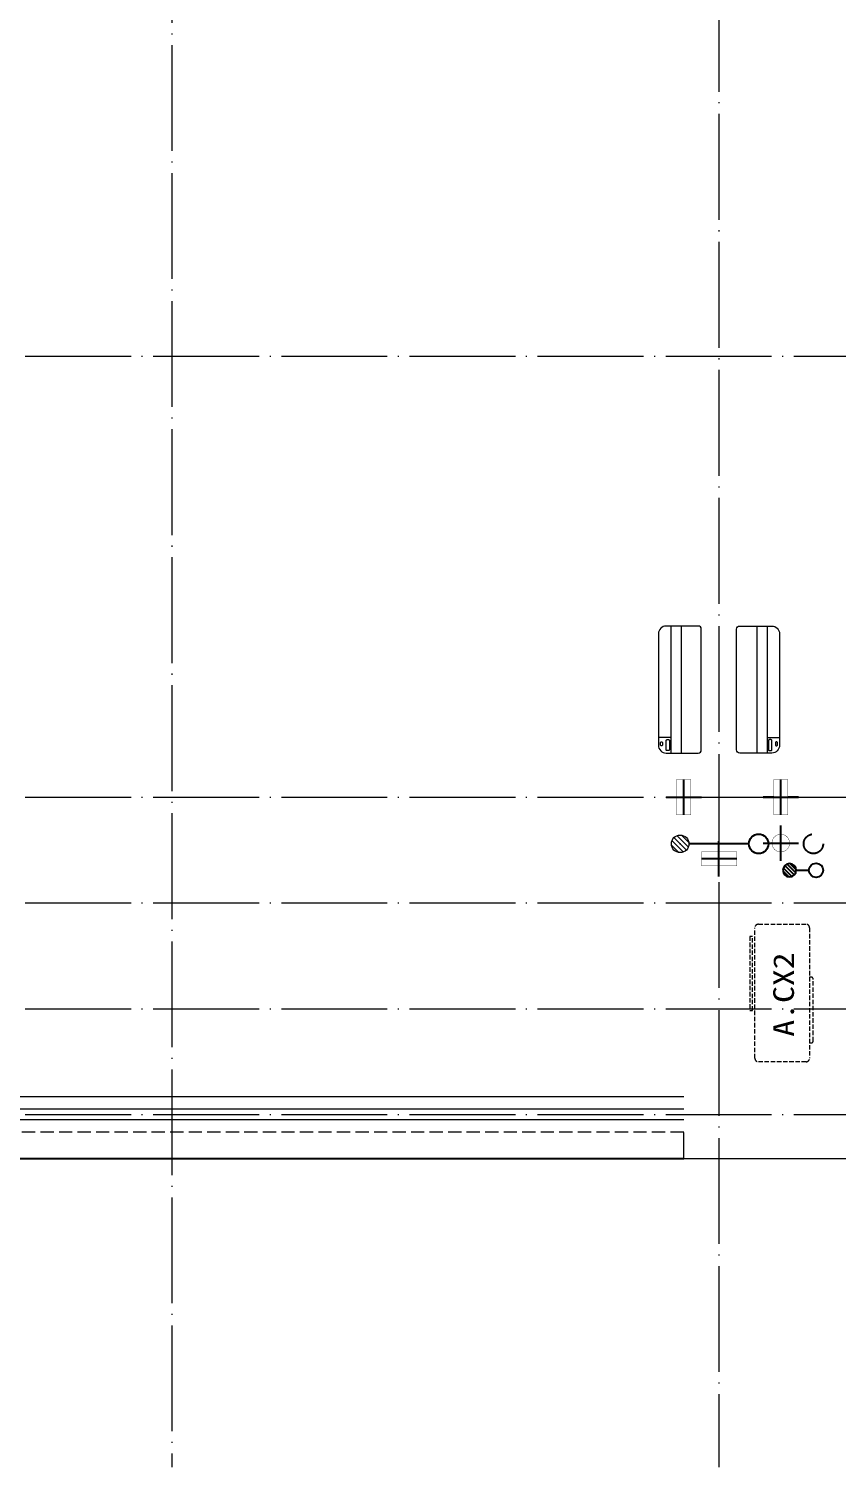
# Model space of a CAD drawing. Extents: x 27938 to 725830, y -209821 to 1628073.
# Drawn here: x 319505 to 324087, y 362324 to 370481 of the extents above; entities that cross this region are included whole.
import ezdxf

# ---------------------------------------------------------------- set-up
doc = ezdxf.new("R2010")
doc.units = 0
doc.header["$LTSCALE"] = 1000
doc.header["$MEASUREMENT"] = 0
doc.linetypes.add('DASH', pattern=[0.35, 0.25, -0.1])
doc.linetypes.add('DOTE', pattern=[2.42, 2, -0.2, 0.02, -0.2])
for name, color, linetype, lineweight in [('DOTE', 19, 'DOTE', 9), ('LVTRY', 1, 'Continuous', 13), ('平面-栏杆', 135, 'Continuous', 15), ('平面-看线', 45, 'Continuous', 15), ('平面-空调室内机', 176, 'Continuous', 9), ('平面-空调预留孔', 173, 'Continuous', 15), ('空调', 76, 'Continuous', 13)]:
    doc.layers.add(name, color=color, linetype=linetype, lineweight=lineweight)
for name, color, linetype in [('EQUIP_地漏', 7, 'Continuous'), ('VPIPE-凝结', 150, 'Continuous'), ('VPIPE-废水', 31, 'Continuous'), ('VPIPE-雨水', 4, 'DASH'), ('机电标识类', 1, 'Continuous'), ('看线', 251, 'Continuous')]:
    doc.layers.add(name, color=color, linetype=linetype)
doc.styles.add('黑体', font='')
doc.styles.get('黑体').set_extended_font_data('SimHei')

# ---------------------------------------------------------------- blocks, each defined once
blk = doc.blocks.new('FGDGDRGSDGDG')
at = {"layer": 'DOTE', "linetype": 'DOTE', "ltscale": 0.3}
for p, q in [((538382.5, 529998.5), (538382.5, 513948.5)), ((541482.5, 522348.5), (541482.5, 513948.5)), ((488182.5, 520248.5), (546982.5, 520248.5)), ((488182.5, 517748.5), (546982.5, 517748.5)), ((488182.5, 517148.5), (546982.5, 517148.5)), ((488182.5, 516548.5), (546982.5, 516548.5)), ((488182.5, 515948.5), (546982.5, 515948.5))]:
    blk.add_line(p, q, dxfattribs=at)
blk = doc.blocks.new('ferre')
at = {"layer": '平面-空调预留孔', "linetype": 'DASH', "ltscale": 0.1}
for p, q in [((93392.7, 115403.5), (93392.7, 115393.5)), ((93402.7, 115383.5), (93755.6, 115383.5)), ((93765.6, 115393.5), (93765.6, 115403.5))]:
    blk.add_line(p, q, dxfattribs=at)
blk.add_lwpolyline([(94045.9, 115403.5), (93305.9, 115403.5, -0.414214), (93285.9, 115423.5), (93285.9, 115693.5, -0.414214), (93305.9, 115713.5), (94045.9, 115713.5, -0.414214), (94065.9, 115693.5), (94065.9, 115423.5, -0.414214)], format="xyb", close=True, dxfattribs=at)
blk.add_lwpolyline([(93996.7, 115742.6), (93576.8, 115742.6), (93576.8, 115727.5), (93996.7, 115727.5)], close=True, dxfattribs=at)
for centre, start, end in [((93402.7, 115393.5), 180, 270), ((93755.6, 115393.5), 270, 0)]:
    blk.add_arc(centre, 10, start, end, dxfattribs=at)
at = {"layer": '平面-空调预留孔', "color": 251, "linetype": 'DASH', "ltscale": 0.1, "true_color": 0x636466, "style": '黑体', "width": 1.2}
blk.add_text('A.CX2', height=117.05, dxfattribs=at).set_placement((93428.3, 115492.1))
blk = doc.blocks.new('fergve')
at = {"layer": '平面-空调预留孔', "linetype": 'DASH', "ltscale": 0.1}
blk.add_blockref('ferre', (25670, -60415.8), dxfattribs=at)
blk = doc.blocks.new('dongkong')
blk.add_wipeout([(-603756, 210771), (-603756, 210570.8), (-603836, 210570.8), (-603836, 210771)])
at = {"layer": '机电标识类', "color": 250, "linetype": 'DASH', "ltscale": 400}
for p, q in [((-603796, 210771), (-603796, 210570.8)), ((-603896, 210670.7), (-603696, 210670.7))]:
    blk.add_line(p, q, dxfattribs=at)
at = {"layer": '空调', "color": 6, "linetype": 'DASH', "const_width": 2}
blk.add_lwpolyline([(-603756, 210771), (-603756, 210570.8), (-603836, 210570.8), (-603836, 210771)], close=True, dxfattribs=at)
blk = doc.blocks.new('A$C001338C2')
for p, q in [((0, 249), (0, 22)), ((845, 304), (55, 304)), ((109, 215), (109, 304)), ((900, 22), (900, 249)), ((22, 0), (878, 0))]:
    blk.add_line(p, q)
at = {"lineweight": 5}
for p, q in [((900, 215), (0, 215)), ((900, 143), (0, 143))]:
    blk.add_line(p, q, dxfattribs=at)
for points in [[(89, 226), (22, 226, -0.414214), (17, 232), (17, 243, -0.414214), (22, 249), (89, 249, -0.414214), (95, 243), (95, 232, -0.414214)], [(73, 275), (57, 275, -0.414214), (51, 281), (51, 283, -0.414214), (57, 289), (73, 289, -0.414214), (79, 283), (79, 281, -0.414214)]]:
    blk.add_lwpolyline(points, format="xyb", close=True)
for centre, radius, start, end in [((55, 249), 55, 90, 180), ((845, 249), 55, 360, 90), ((22, 22), 22, 180, 270), ((878, 22), 22, 270, 360)]:
    blk.add_arc(centre, radius, start, end)
blk = doc.blocks.new('GGDGDGDG')
at = {"layer": '机电标识类', "color": 250, "linetype": 'DASH', "ltscale": 400}
for p, q in [((704092.5, 766289.8), (704092.5, 766489.8)), ((704192.5, 766389.8), (703992.5, 766389.8))]:
    blk.add_line(p, q, dxfattribs=at)
at = {"layer": '空调', "color": 1, "linetype": 'DASH', "const_width": 2}
blk.add_lwpolyline([(704042.5, 766389.8, 0.999999), (704142.5, 766389.8, 0.999999), (704042.5, 766389.8)], format="xyb", dxfattribs=at)
blk = doc.blocks.new('$lvtry$00000171')
for p, q in [((-74, 11), (-11, 74)), ((-70, -27), (27, 70)), ((-53, -53), (53, 53)), ((-27, -70), (70, 27)), ((11, -74), (74, -11))]:
    blk.add_line(p, q)
blk.add_circle((0, 0), 75)
blk.add_point((0, 0))
blk = doc.blocks.new('$TwtSys$00000141')
at = {"color": 1}
for p, q in [((-47, 4), (-5, 46)), ((-47, 4), (-5, 46)), ((-44, -18), (18, 44)), ((-44, -18), (18, 44)), ((-33, -33), (33, 33)), ((-33, -33), (33, 33)), ((-16, -44), (44, 16)), ((-16, -44), (44, 16)), ((6, -46), (46, -6)), ((6, -46), (46, -6))]:
    blk.add_line(p, q, dxfattribs=at)
blk.add_circle((0, 0), 47, dxfattribs=at)
blk.add_circle((0, 0), 47, dxfattribs=at)

msp = doc.modelspace()

# ---------------------------------------------------------------- linework, layer by layer
at = {"color": 30, "const_width": 8}
msp.add_lwpolyline([(324366.6, 364223.7), (324366.6, 364073.7), (323216.6, 364073.7), (323216.6, 364223.7)], dxfattribs=at)
at = {"layer": 'VPIPE-凝结', "ltscale": 0.1}
msp.add_lwpolyline([(323854.2, 365708.7), (323926.6, 365708.7)], dxfattribs=at)
at = {"layer": 'VPIPE-凝结'}
msp.add_circle((323966.6, 365708.7), 40, dxfattribs=at)
at = {"layer": 'VPIPE-废水'}
msp.add_circle((323641.6, 365858.7), 55, dxfattribs=at)
at = {"layer": 'VPIPE-雨水'}
msp.add_circle((323951.6, 365858.7), 55, dxfattribs=at)
at = {"layer": '平面-栏杆'}
for p, q in [((323216.6, 364353.7), (317316.6, 364353.7)), ((323216.6, 364293.7), (317316.6, 364293.7))]:
    msp.add_line(p, q, dxfattribs=at)
at = {"layer": '平面-看线'}
msp.add_line((323216.6, 364423.7), (317316.6, 364423.7), dxfattribs=at)
at = {"layer": '平面-看线', "linetype": 'DASH', "ltscale": 0.3}
msp.add_line((323216.6, 364223.7), (317316.6, 364223.7), dxfattribs=at)
at = {"layer": '看线', "color": 202, "ltscale": 0.5}
msp.add_lwpolyline([(317316.6, 364073.7), (323216.6, 364073.7)], dxfattribs=at)

# ---------------------------------------------------------------- block references
msp.add_blockref('FGDGDRGSDGDG', (-218065.9, -151624.7))
at = {"xscale": -1}
msp.add_blockref('GGDGDGDG', (1027859.2, -400526.9), dxfattribs=at)
at = {"layer": 'EQUIP_地漏', "xscale": 0.8, "yscale": -0.8, "zscale": 0.8, "rotation": 179.9999999357402}
msp.add_blockref('$TwtSys$00000141', (323816.6, 365708.7), dxfattribs=at)
at = {"layer": 'LVTRY', "xscale": 0.6666666667107825, "yscale": 0.6666666667107825, "rotation": 269.9999999939778}
msp.add_blockref('$lvtry$00000171', (323196.6, 365858.7), dxfattribs=at)
at = {"layer": '平面-空调预留孔', "yscale": 0.800000000046565, "zscale": 0.800000000046565}
for p, xscale, rotation in [((323316.5, 366373.7), 0.800000000046565, 90.00000023343017), ((323516.7, 366373.7), -0.800000000046565, 269.9999997665698)]:
    msp.add_blockref('A$C001338C2', p, dxfattribs=dict(at, xscale=xscale, rotation=rotation))
at = {"layer": '平面-空调预留孔', "rotation": 90.00000000000001}
msp.add_blockref('fergve', (378917.7, 245666.9), dxfattribs=at)

# ---------------------------------------------------------------- next in the draw order: block references
at = {"layer": '平面-空调室内机', "ltscale": 0.3, "xscale": -1}
for p, rotation in [((927012.6, 576794.5), 180), ((112745.9, 969569.8), 270)]:
    msp.add_blockref('dongkong', p, dxfattribs=dict(at, rotation=rotation))
at = {"layer": '平面-空调室内机', "ltscale": 0.3, "rotation": 180}
msp.add_blockref('dongkong', (-280029.4, 576794.5), dxfattribs=at)

# ---------------------------------------------------------------- next in the draw order: linework, layer by layer
at = {"layer": 'VPIPE-凝结', "ltscale": 0.1}
msp.add_line((323586.6, 365858.7), (323246.6, 365858.7), dxfattribs=at)

# ---------------------------------------------------------------- next in the draw order: block references
at = {"layer": '平面-空调室内机', "ltscale": 0.3, "xscale": -1, "rotation": 180}
for p in [(927012.6, 576794.5), (927562.7, 576794.5)]:
    msp.add_blockref('dongkong', p, dxfattribs=at)

doc.saveas('drawing.dxf')
